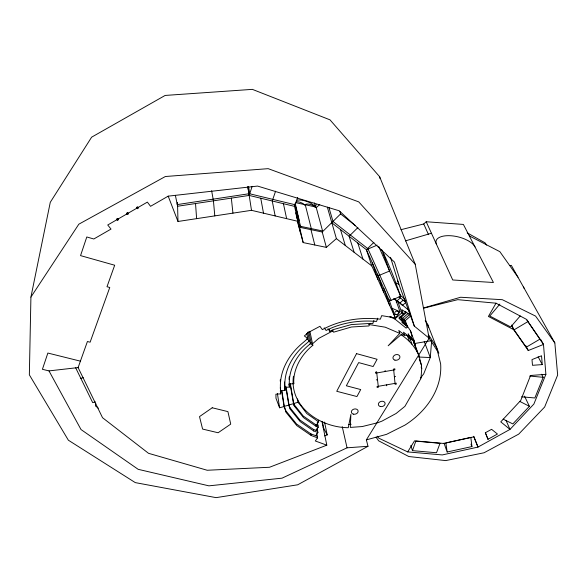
<?xml version="1.0" encoding="UTF-8"?>
<svg xmlns="http://www.w3.org/2000/svg" width="587" height="587" viewBox="0 0 587 587"><rect width="100%" height="100%" fill="white"/><g stroke="black" fill="none" stroke-linecap="round" stroke-linejoin="round"><path stroke-width="0.88" d="M30.92 297.073L29.35 374.844L68.363 440.206L135.289 482.617L216.089 497.637L297.682 484.803L367.998 446.289L366.369 439.876L429.134 338.2L415.229 264.282L379.628 176.702L329.997 119.843L252.359 89.363L165.138 95.439L91.631 137.167L50.277 202.31L30.92 297.073L78.819 224.197L165.365 176.511L268.171 168.66L358.752 201.884L415.229 264.282M415.104 346.161L414.275 342.991L418.971 355.759L421.407 365.121L421.723 368.695L420.974 378.417L404.913 406.351L396.108 413.483L382.012 421.106L377.955 422.669L362.172 426.566L350.322 427.409L350.879 414.429L348.274 427.71C320.502 427.541 289.296 407.121 293.434 376.216M117.671 220.176L118.486 219.699L118.398 218.834L117.495 218.437L116.674 218.907L116.769 219.78L117.671 220.176L117.818 218.379M431.672 340.629L430.278 357.542L423.697 373.868L420.497 378.065M95.71 403.328L95.468 405.947L98.33 408.17M252.153 186.35L249.182 195.427L177.604 206.25L175.388 195.339M275.589 191.179L272.243 200.989L275.156 215.928M295.855 202.698L316.1 207.072L322.579 230.97L322.219 232.012L326.365 247.369L336.388 238.63L327.341 207.145M412.456 450.64L415.823 441.131L440.015 443.302L436.515 452.746L412.456 450.64L410.849 445.416M326.365 247.369L303.171 242.592L297.492 221.842L298.035 221.358L294.542 206.367L297.712 197.459M369.832 323.532L368.974 325.946L351.43 327.003L333.57 332.198L332.154 330.239M321.947 421.334L326.805 445.173L269.514 467.267L207.204 470.26L148.518 453.311L102.527 417.709L78.108 367.587L87.419 341.517L90.112 342.199L109.754 287.491L106.995 286.735L114.678 265.229L80.544 255.616L86.795 236.972L93.817 238.99L111.009 229.084L107.737 224.99L147.374 202.111L150.551 206.316L168.19 196.153L257.554 186.072L339.205 210.784L394.442 262.051L414.305 326.108L429.134 338.2L438.856 353.191L427.6 324.237L425.237 320.561M373.904 320.465L372.745 323.708L370.859 323.4L351.312 324.574L332.939 329.711L329.857 331.347L327.964 328.727M377.72 318.191L376.546 321.449C359.508 319.966 341.429 322.579 326.115 330.488L324.207 327.854M541.588 374.235L543.18 377.302L534.86 397.971L521.549 396.805M540.979 339.814L543.489 344.437L545.881 374.33L533.877 404.061L510 429.398L478.001 447.081L442.327 454.925L407.694 451.909L378.828 438.188L377.184 436.178M496.008 303.193L488.406 316.459L513.625 329.623L528.293 350.527L543.489 344.437L526.179 319.203L496.008 303.193L457.75 299.663L423.476 308.212M407.694 451.909L414.517 440.844L443.706 443.464L473.826 436.838L478.001 447.081L473.775 436.288M393.334 298.893L395.829 299.994L399.996 311.756L394.831 318.983L389.783 316.797M316.371 424.995L318.638 421.84L318.323 420.255M316.019 430.33L318.286 427.189L317.259 422.009M315.667 435.657L317.934 432.524L317.09 428.231M316.745 433.558L317.582 437.858L315.314 440.976L326.805 445.173M499.86 304.11L489.793 316.019L510.719 326.952L520.229 315.931M408.728 337.019L409.176 336.725L403.496 332.154L404.516 335.074L398.771 330.459L399.776 333.394L388.168 345.78L401.068 334.693L407.334 335.507L409.851 338.244L413.277 340.731L414.738 343.975L414.921 345.75M524.514 396.137L529.408 406.307L512.833 423.924L503.132 419.118M300.353 232.291L296.824 217.124L299.59 227.264L322.219 232.012L340.592 213.939L339.778 211.313M357.894 227.573L349.104 236.253L354.137 252.293M281.503 390.37L284.057 406.549L279.588 407.789L276 398.316L275.897 394.193L280.593 393.877L280.498 389.342A70.455 55.112 -13.9 0 1 303.611 342.177L307.793 338.538L304.352 335.955L308.226 332.55L319.93 326.313L322.344 329.623C339.778 320.084 360.77 316.87 380.383 319.174L381.66 315.637L395.315 317.897L371.82 265.918L366.376 249.695L373.897 242.387M316.422 207.49L319.754 204.518M400.987 229.686L423.726 223.97L426.206 221.754L463.37 224.432L493.425 282.494L452.731 279.977L426.206 221.754M396.995 300.867L400.385 297.895M307.691 332.191L309.496 340.812L306.7 343.263A66.133 51.781 -14 0 0 289.699 364.079A66.14 51.781 -14 0 0 284.952 387.449L285.003 390.472L280.315 390.788L280.593 393.877M396.276 302.312L397.656 301.109L408.757 310.252M403.137 300.17L399.747 303.134L402.491 305.394L405.881 302.437L399.006 296.751M309.789 344.283L311.183 343.072L308.784 331.721M312.526 343.791L318.734 338.376L333.196 330.708M309.877 331.339L312.849 345.295C301.505 354.423 292.972 368.834 293.779 383.7L289.112 384.008L289.398 387.082L284.717 387.391M397.656 301.109L401.853 312.878L394.831 318.983L406.123 328.118L407.561 326.886L405.316 320.619L401.141 317.215L406.652 312.438M405.316 320.619L410.827 315.865L405.257 311.293L405.566 312.152L398.837 318.073L402.557 321.786L401.941 322.322L407.561 326.886M408.046 313.583L402.535 318.352L404.751 324.604M409.44 314.72L403.929 319.489L406.16 325.748M514.073 329.835L528.014 321.544L540.047 339.088L526.253 347.196L514.073 329.835L511.629 325.066M487.995 439.267L497.446 434.035L491.576 429.31L485.405 432.736L487.995 439.267L485.288 432.634M367.998 446.289L347.064 447.815L282.017 478.17L208.913 485.845L138.18 469.329L81.013 429.545L48.985 370.903L42.411 369.304L47.863 353.051L80.404 361.152M331.772 222.774L366.376 249.695L377.162 245.146M378.145 275.795L389.563 271.033L383.905 255.36A16.575 0.514 67.3 0 0 381.675 249.556M383.905 255.36A16.267 0.499 67.4 0 1 386.393 259.564A16.267 0.499 67.4 0 1 394.875 280.293L400.708 296.318L389.482 300.955L366.376 249.695M414.099 342.551L414.664 342.331L410.57 330.951L405.918 323.899M324.655 435.899L327.194 434.916L324.538 422.06M405.382 240.89L431.445 233.244M423.352 308.028L460.597 297.249L502.333 299.7L535.593 316.114L554.84 342.94L557.65 375.042L544.655 407.011L518.71 434.123L484.062 452.768L445.68 460.597L408.801 456.525L378.674 440.822L376.018 437.168M297.565 398.896L298.159 402.264L293.727 403.489L294.395 406.16L303.523 417.599L316.166 426.397L318.286 427.189M290.095 383.825L293.485 403.68L289.039 404.913L290.382 409.425L300.177 421.605L313.693 430.961L317.934 432.524M285.825 387.097L288.789 405.111L284.328 406.343L286.361 412.698L296.817 425.612L311.22 435.525L317.582 437.858M80.83 378.351L83.288 377.676M95.329 401.89L92.695 402.616L75.664 367.8M366.369 439.876L386.569 434.343L405.001 425.083A82.048 64.21 -14.6 0 0 440.632 363.859L436.53 347.203L428.312 334.509M447.147 452.012L471.919 446.568L470.833 437.418L445.878 442.906L447.147 452.012L444.007 443.075M376.304 379.892L377.507 379.679M394.369 376.715L395.572 376.509M413.894 343.637L430.785 340.776M248.925 193.754L177.267 204.584L177.223 202.779M168.19 196.153L177.978 221.475L251.493 210.322L298.035 221.358M509.633 265.566L511.321 265.353L554.84 342.94M48.985 370.903L78.108 367.587M545.881 374.33L530.575 375.475L520.735 400.459L500.77 421.862L510 429.398L506.023 420.402M542.256 364.593L532.497 365.312L531.991 359.589L541.537 355.781L542.256 364.593L538.118 356.735M348.436 424.489L351.143 424.298M418.436 357.028L430.278 357.542L424.218 341.363M529.709 376.062L543.18 377.302M368.526 324.472L385.189 327.179L399.776 333.394M322.579 230.97L299.942 226.215L299.59 227.264L300.779 226.956L294.813 204.797M295.114 204.753L249.724 193.791L248.617 186.739M294.542 206.367L249.182 195.427L247.868 187.004M286.104 411.091L296.545 424.005L310.919 433.91L317.266 436.244M290.125 407.826L299.891 419.998L313.392 429.354L317.618 430.917M294.124 404.575L303.237 416.007L315.857 424.805L317.971 425.59M392.028 308.278L399.996 311.756M395.653 282.839L398.918 284.299L390.502 257.326M519.686 401.361L529.408 406.307M469.307 235.901L499.853 251.662L517.976 277.218M467.171 232.841L485.097 242.849L486.608 245.08M318.638 421.84L306.869 413.6L298.159 402.264M306.759 338.765L309.496 340.812M308.461 341.032L311.183 343.072M310.149 343.278L312.849 345.295M336.388 238.63L371.82 265.918M367.631 248.477L333.027 221.512L328.867 207.343M340.592 213.939L355.128 225.393M401.068 334.693C408.882 339.888 415.354 347.034 418.971 355.759M401.853 312.878L403.386 314.133L401.765 309.606L405.566 312.152M394.237 298.592L399.057 302.569M399.74 294.821L404.538 298.798L405.338 300.984M414.664 342.331L410.907 336.659L411.942 339.55L408.141 333.82L409.176 336.725M527.163 319.966L528.014 321.544M323.166 427.314L327.194 434.916M525.805 345.706L528.293 350.527M511.534 325.543L513.625 329.623M423.726 223.97L428.539 234.668M368.034 248.991L391.081 300.287M378.718 246.437L400.708 296.318M470.987 444.146L471.919 446.568M428.165 335.661L429.134 338.2M284.057 406.549L286.361 412.698M288.789 405.111L290.382 409.425M409.073 311.103L410.012 313.663M397.67 280.924L414.305 326.108M293.485 403.68L294.395 406.16M413.277 340.731L417.496 352.486M419.309 359.244L421.407 365.121M421.121 367.007L421.723 368.695M409.851 338.244L411.949 344.136M401.141 317.215L403.35 323.466M400.657 316.408L402.557 321.786M407.334 335.507L409.41 341.392M399.564 317.046L400.363 319.321M388.895 299.253L395.315 317.897M383.869 288.488L389.541 305.123M377.58 274.136L383.788 292.399M372.319 262.866L377.933 279.434M357.791 243.011L362.935 259.072M340.489 229.546L345.317 245.505M295.65 212.839L296.589 216.265M314.368 202.955L315.52 207.233M413.63 339.447L415.303 345.86M410.57 330.951L411.898 336.021M305.255 204.731L311.293 228.6M310.941 229.649L314.801 244.992M427.6 324.237L428.459 327.685M329.424 329.564L329.857 331.347M295.577 204.863L299.319 220.771M294.938 203.704L298.02 216.808M298.563 222.847L303.171 242.592M342.228 426.654L347.064 447.815M283.426 203.689L286.632 218.65M306.737 333.445L307.793 338.538M322.344 421.569L323.745 428.407M379.628 176.702L379.987 178.485M315.857 424.805L316.166 426.397M313.392 429.354L313.693 430.961M310.919 433.91L311.22 435.525M260.753 198.223L263.49 213.162M211.628 190.738L213.441 200.835L214.791 215.891M298.115 401.332L298.394 402.902M293.507 382.137L293.779 383.7M290.352 383.788L293.999 405.074M289.112 384.008L289.398 387.082M286.06 386.833L289.303 406.505M284.585 382.005A66.001 51.729 -14 0 0 284.695 385.879L284.944 387.449M284.453 387.09L285.003 390.472M281.899 391.008L284.578 407.943M280.248 387.765L280.498 389.342M247.817 186.6L251.493 210.322M277.394 393.385L279.588 407.789M231.329 198.127L232.944 213.14M385.138 370.522L385.233 371.483M386.635 384.852L386.738 385.798M195.537 203.542L196.608 218.65M177.516 202.64L177.978 221.475M284.688 385.879L284.746 388.902M289.376 385.571A61.84 48.464 -14 0 1 309.811 344.239M280.226 381.146A70.301 55.061 -13.9 0 1 280.373 379.481M289.053 379.473A61.716 48.413 -14 0 1 289.266 376.722M296.332 200.372A11.432 4.755 18.5 0 1 315.014 206.639L315.388 207.365A5.709 2.37 18.6 0 0 309.65 204.283A5.709 2.37 18.6 0 0 304.932 205.105M315.667 206.47A11.491 4.799 -47.9 0 1 316.144 204.459M296.208 201.708A5.723 2.385 18.4 0 1 304.565 205.024M392.439 309.826A2.018 1.636 -18.5 0 1 392.945 311.756M391.683 316.973A1.423 1.145 -18.4 0 1 390.421 316.606M523.369 287.028A19.195 3.727 75.7 0 1 524.345 288.577M436.464 244.273A20.31 9.172 13.4 0 1 450.948 235.754A20.31 9.172 13.4 0 1 475 246.9M356.544 353.638L336.733 391.287L356.933 396.548L360.712 389.555L346.352 385.776L358.65 362.597L373.163 366.537L377.089 359.281L356.544 353.638M212.223 407.782L199.514 416.609L202.596 429.075L218.122 432.751L230.728 424.115L227.91 411.612L212.223 407.782M127.386 212.721L126.565 213.198L126.645 214.072L127.555 214.468L128.37 213.998L128.289 213.125L127.386 212.721M137.321 206.991L136.492 207.46L136.573 208.341L137.475 208.745L138.297 208.268L138.224 207.387L137.321 206.991M376.656 372.004L375.445 372.217L375.555 373.185L394.919 369.781L394.824 368.819L393.613 369.032L395.117 384.324L396.313 384.111L396.225 383.164L377.045 386.539L377.155 387.479L378.351 387.273L376.656 372.004M395.799 314.405A1.988 1.614 -18.8 0 0 398.595 312.497A1.988 1.614 -18.8 0 0 395.543 311.602A1.988 1.614 -18.8 0 0 395.799 314.405M394.926 360.139A3.559 2.796 -17.3 0 0 399.93 356.801A3.559 2.796 -17.3 0 0 394.471 355.274A3.559 2.796 -17.3 0 0 394.926 360.139M380.281 406.512A3.441 2.634 -15.3 0 0 385.109 403.342A3.441 2.634 -15.3 0 0 379.789 401.956A3.441 2.634 -15.3 0 0 380.281 406.512M353.345 414.151A3.434 2.627 -13.6 0 0 358.129 411.003A3.434 2.627 -13.6 0 0 352.765 409.631A3.434 2.627 -13.6 0 0 353.345 414.151"/></g></svg>
